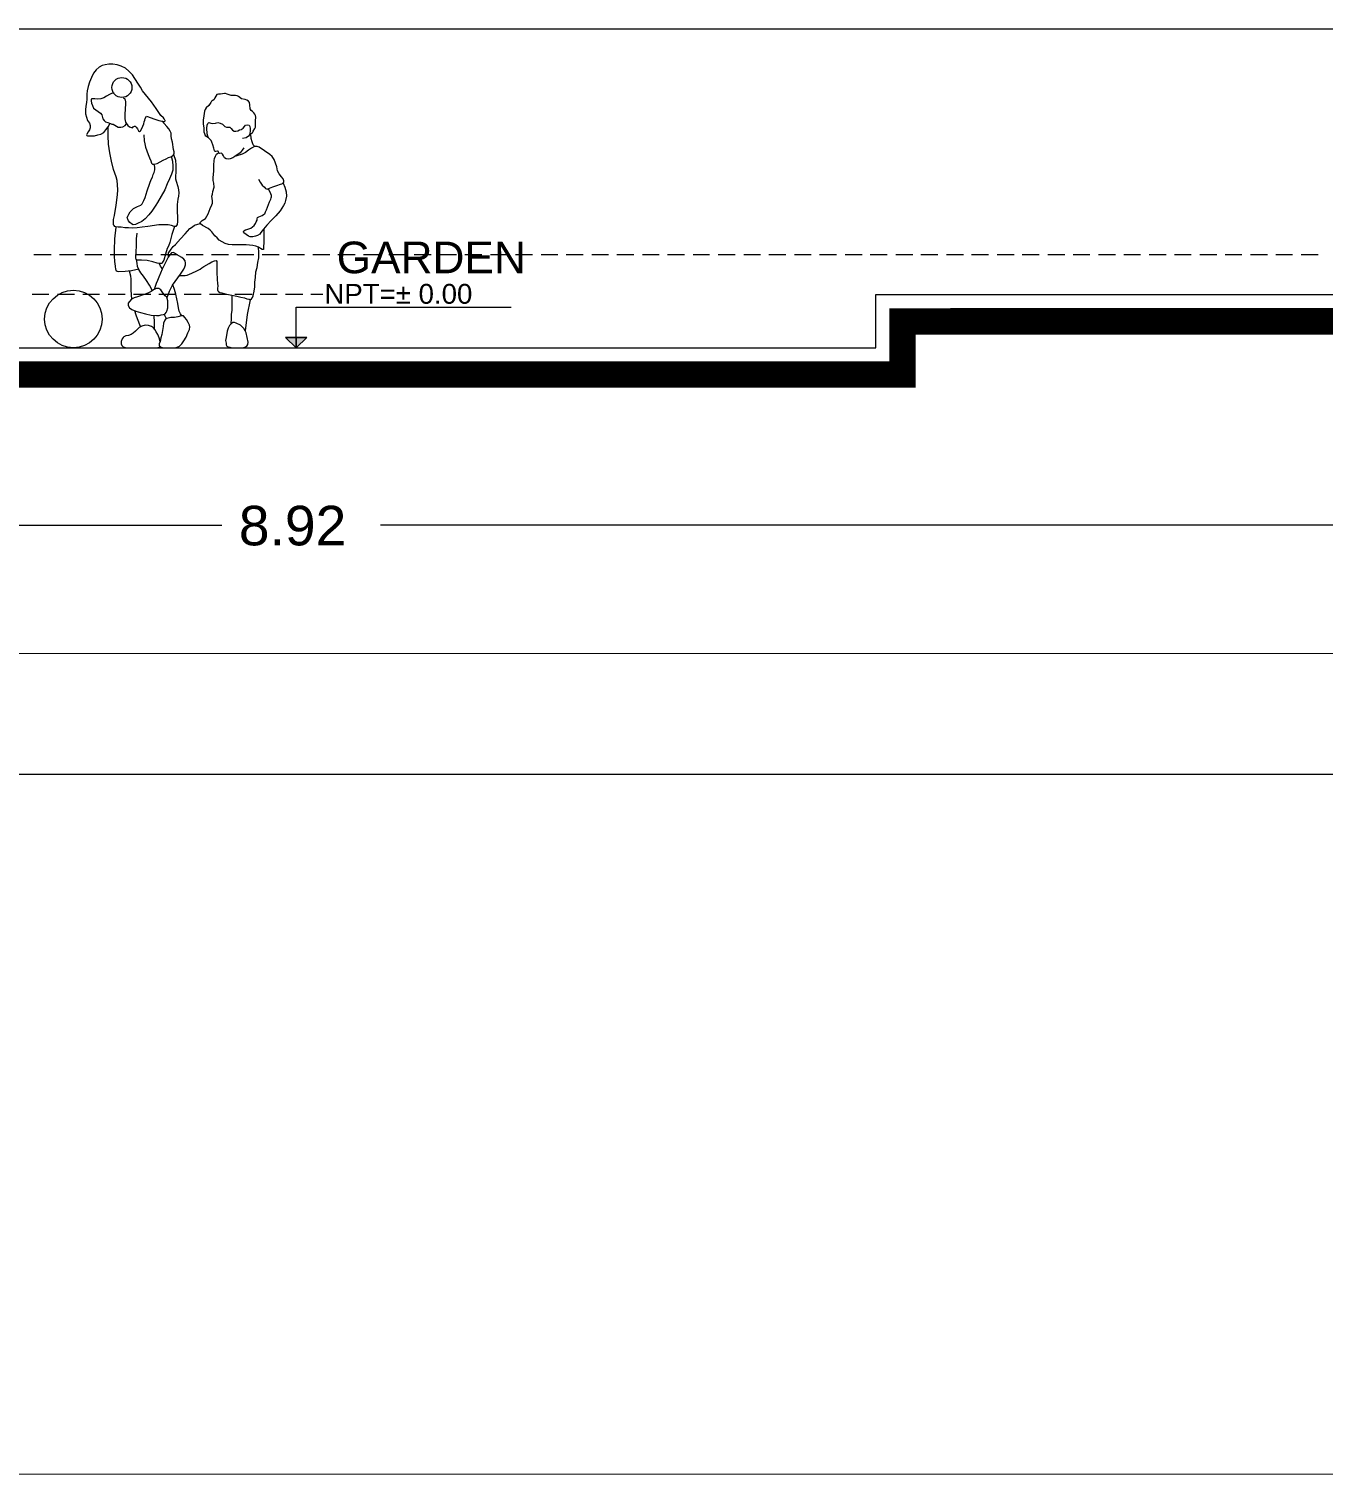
# Model space of a CAD drawing. Header units: metres. Extents: x 14 to 155, y 0 to 125.
# Drawn here: x 33.84 to 38.7, y 59.73 to 65.17 of the extents above; entities that cross this region are included whole.
import ezdxf

# ---------------------------------------------------------------- set-up
doc = ezdxf.new("R2010")
doc.units = ezdxf.units.M
doc.layers.add('PDF3_Geometry', color=9, linetype='Continuous', true_color=0x808080)
doc.layers.add('PDF3_Solid Fills', color=7, linetype='Continuous')
doc.layers.add('PDF3_Text', color=255, linetype='Continuous')
doc.styles.add('PDF Arial', font='arial.ttf')

msp = doc.modelspace()

# ---------------------------------------------------------------- linework, layer by layer
at = {"layer": 'PDF3_Geometry', "color": 0, "lineweight": 5}
for points in [[(30.6261, 65.168), (39.0216, 65.1683)], [(29.8019, 63.9693), (37.0211, 63.9696), (37.0211, 64.1696), (41.8222, 64.1698), (45.1685, 64.1699), (45.1685, 63.9699), (48.1724, 63.97), (48.1724, 64.1701), (48.6717, 64.1701), (60.8232, 63.9705), (62.0442, 63.9705)]]:
    msp.add_lwpolyline(points, dxfattribs=at)
at = {"layer": 'PDF3_Geometry', "color": 0, "lineweight": 0}
for points in [[(34.1932, 64.9088), (34.198, 64.9056), (34.1997, 64.9008), (34.2013, 64.8943), (34.2013, 64.8864), (34.198, 64.8479), (34.198, 64.8304), (34.2013, 64.8176), (34.2093, 64.8047), (34.2156, 64.7999), (34.2204, 64.7983), (34.2269, 64.7967), (34.2301, 64.7999), (34.2349, 64.8031), (34.238, 64.8031), (34.2412, 64.7983), (34.2461, 64.792), (34.2493, 64.7856), (34.2541, 64.7823), (34.2573, 64.7856), (34.262, 64.7936), (34.2701, 64.8112), (34.2717, 64.8191), (34.2733, 64.8255), (34.2749, 64.832), (34.2797, 64.84), (34.3116, 64.8287), (34.3261, 64.8239), (34.3437, 64.8207), (34.3469, 64.8207), (34.3501, 64.8223), (34.3501, 64.8239), (34.3485, 64.8255), (34.3469, 64.8304), (34.3437, 64.8336), (34.334, 64.8432), (34.3165, 64.8687), (34.2989, 64.8943), (34.2652, 64.936), (34.2573, 64.9488), (34.2477, 64.9647), (34.2269, 64.9952), (34.214, 65.0096), (34.2013, 65.0208), (34.1853, 65.0288), (34.1692, 65.0336), (34.1532, 65.0352), (34.1388, 65.0352), (34.1244, 65.0336), (34.1133, 65.0304), (34.102, 65.024), (34.0908, 65.0144), (34.0812, 65.0016), (34.0732, 64.9856), (34.0653, 64.968), (34.0604, 64.952), (34.0572, 64.936), (34.0556, 64.9232), (34.0556, 64.904), (34.054, 64.8911), (34.0524, 64.8784), (34.0508, 64.864), (34.0508, 64.8495), (34.054, 64.8368), (34.0588, 64.8239), (34.0653, 64.8144), (34.0684, 64.8047), (34.0684, 64.7967), (34.0653, 64.7888), (34.0604, 64.7807), (34.0556, 64.7727), (34.054, 64.7695), (34.0556, 64.768), (34.0588, 64.7664), (34.0621, 64.7664), (34.0732, 64.7664), (34.0845, 64.7664), (34.0972, 64.7695), (34.1085, 64.7727), (34.1196, 64.7791), (34.1276, 64.7888), (34.1357, 64.7999), (34.1436, 64.8144)], [(34.1581, 64.9264), (34.1485, 64.9248), (34.1404, 64.9216), (34.1293, 64.9152), (34.1196, 64.9088), (34.1085, 64.9056), (34.0972, 64.904), (34.0861, 64.9056), (34.0764, 64.9056), (34.0748, 64.9056), (34.0716, 64.904), (34.0716, 64.8976), (34.0732, 64.8896), (34.0764, 64.88), (34.0813, 64.8704), (34.0893, 64.864), (34.0988, 64.8576), (34.1069, 64.8512), (34.1117, 64.8447), (34.1164, 64.8304), (34.1212, 64.824), (34.1261, 64.8191), (34.1341, 64.816), (34.1404, 64.8144), (34.1452, 64.8128), (34.1501, 64.8096), (34.1549, 64.8096), (34.1613, 64.8064), (34.1676, 64.8032), (34.1741, 64.7983), (34.1837, 64.7983), (34.1916, 64.7999), (34.1997, 64.8048), (34.2045, 64.8112)], [(34.6686, 64.7728), (34.6733, 64.7744), (34.6781, 64.7776), (34.6814, 64.7841), (34.6878, 64.7937), (34.6894, 64.7984), (34.6894, 64.8048), (34.6894, 64.8224), (34.691, 64.8369), (34.6894, 64.8433), (34.6878, 64.848), (34.683, 64.8528), (34.6781, 64.8577), (34.6733, 64.8609), (34.6702, 64.8673), (34.6686, 64.8833), (34.667, 64.8913), (34.6638, 64.896), (34.6573, 64.9009), (34.6509, 64.9025), (34.6366, 64.9057), (34.6253, 64.9137), (34.6206, 64.9169), (34.6142, 64.9184), (34.5982, 64.9184), (34.5837, 64.9233), (34.5773, 64.9249), (34.5726, 64.9249), (34.5581, 64.9233), (34.5501, 64.9233), (34.5438, 64.9216), (34.5405, 64.9153), (34.5373, 64.9089), (34.5341, 64.9025), (34.5293, 64.8993), (34.5246, 64.896), (34.5214, 64.8913), (34.5149, 64.8801), (34.5037, 64.872), (34.5006, 64.8657), (34.4974, 64.8593), (34.4957, 64.8417), (34.4925, 64.8256), (34.4925, 64.8177), (34.4925, 64.8097), (34.4957, 64.7968), (34.4957, 64.7808), (34.4974, 64.7744), (34.5006, 64.7681), (34.5069, 64.7633), (34.5133, 64.76)], [(34.3821, 64.696), (34.3885, 64.6751), (34.3901, 64.6543), (34.3901, 64.6319), (34.3885, 64.6127), (34.3885, 64.6047), (34.3917, 64.5952), (34.3982, 64.576), (34.3998, 64.5631), (34.4014, 64.552), (34.3998, 64.5391), (34.3982, 64.528), (34.395, 64.5087), (34.395, 64.4975), (34.395, 64.4847), (34.3966, 64.4575), (34.3966, 64.4447), (34.395, 64.4335), (34.3933, 64.4287), (34.3901, 64.4255), (34.3885, 64.4255), (34.3838, 64.4255), (34.3742, 64.4287), (34.3613, 64.4319), (34.3437, 64.4319), (34.3262, 64.4319), (34.2846, 64.4255), (34.2637, 64.4223), (34.2445, 64.4207), (34.2269, 64.4191), (34.2126, 64.4207), (34.1981, 64.4207), (34.1853, 64.4223), (34.1741, 64.4223), (34.1646, 64.4239), (34.1613, 64.4255), (34.1581, 64.4287), (34.1565, 64.4319), (34.1565, 64.4383), (34.1565, 64.4511), (34.1597, 64.4671), (34.1661, 64.5055), (34.1709, 64.5439), (34.1725, 64.5631), (34.1709, 64.5823), (34.1693, 64.5984), (34.1661, 64.6127), (34.1565, 64.64), (34.1485, 64.6704), (34.1421, 64.7023), (34.1373, 64.7344), (34.1357, 64.7664), (34.1357, 64.7983)], [(34.2701, 64.7696), (34.2717, 64.7471), (34.2733, 64.736), (34.2765, 64.7231), (34.2861, 64.696), (34.2909, 64.6831), (34.2957, 64.672), (34.2989, 64.6639), (34.3021, 64.6591), (34.3054, 64.6591), (34.3086, 64.6591), (34.3197, 64.6623), (34.3421, 64.6751), (34.3534, 64.6799), (34.3629, 64.6847), (34.3709, 64.6879), (34.3774, 64.6912), (34.3821, 64.6944), (34.3837, 64.6991), (34.3837, 64.7055), (34.3821, 64.7152), (34.3774, 64.7424), (34.3742, 64.7551), (34.3725, 64.7664), (34.3725, 64.7759), (34.3693, 64.784), (34.3645, 64.792), (34.3566, 64.8015), (34.3373, 64.8223)], [(34.6462, 64.7216), (34.6398, 64.712), (34.6317, 64.7023), (34.6126, 64.688), (34.6045, 64.6831), (34.595, 64.6799), (34.5869, 64.6783), (34.5789, 64.6799), (34.5726, 64.6831), (34.5694, 64.6912), (34.5662, 64.6976), (34.5629, 64.6992), (34.5613, 64.7007), (34.5549, 64.6992), (34.5533, 64.7007), (34.5518, 64.7023), (34.5502, 64.7071), (34.5486, 64.7087), (34.547, 64.7087), (34.5405, 64.7071), (34.5373, 64.7071), (34.5357, 64.7104), (34.5341, 64.7152), (34.5325, 64.72), (34.5293, 64.7328), (34.5262, 64.7424), (34.523, 64.7487), (34.5133, 64.7584), (34.5101, 64.7648), (34.5085, 64.7743), (34.5069, 64.7952), (34.5085, 64.8064), (34.5101, 64.8128), (34.5117, 64.8144), (34.5149, 64.816), (34.5214, 64.8144), (34.5293, 64.8128), (34.5389, 64.8144), (34.5486, 64.816), (34.5565, 64.8144), (34.5662, 64.8096), (34.5742, 64.8015), (34.5805, 64.7983), (34.5869, 64.7983), (34.5934, 64.7983), (34.5982, 64.7936), (34.6029, 64.7872), (34.6093, 64.784), (34.6158, 64.784), (34.6238, 64.7856), (34.6301, 64.7888), (34.6366, 64.7904), (34.6398, 64.792), (34.643, 64.7952), (34.6478, 64.8015), (34.6525, 64.8064), (34.6606, 64.808), (34.6654, 64.8064), (34.6686, 64.8015), (34.6702, 64.7936), (34.6702, 64.784), (34.6686, 64.7759), (34.667, 64.7696), (34.6638, 64.7648), (34.6541, 64.7584), (34.6414, 64.7568)], [(34.6878, 64.7263), (34.6814, 64.7327), (34.6766, 64.744), (34.6733, 64.7567), (34.6718, 64.7728)], [(34.7006, 64.6032), (34.707, 64.592), (34.7151, 64.5807), (34.723, 64.5728), (34.7278, 64.5679), (34.7342, 64.5663), (34.7423, 64.5696), (34.755, 64.5744), (34.7695, 64.5792), (34.7839, 64.5839), (34.7887, 64.5855), (34.7935, 64.5887), (34.7966, 64.592), (34.7966, 64.5968), (34.7935, 64.6048), (34.7871, 64.6127), (34.779, 64.624), (34.7726, 64.6351), (34.7695, 64.6496), (34.7647, 64.664), (34.7599, 64.6768), (34.7518, 64.688), (34.7439, 64.696), (34.723, 64.7104), (34.7038, 64.7232), (34.6959, 64.7263), (34.6911, 64.7263), (34.6862, 64.7263), (34.675, 64.72), (34.6638, 64.712), (34.6526, 64.7039), (34.6398, 64.6976), (34.6158, 64.6896)], [(34.3725, 64.6896), (34.3773, 64.6704), (34.3789, 64.6527), (34.3789, 64.6368), (34.3741, 64.6224), (34.3661, 64.6047), (34.3581, 64.5855), (34.3485, 64.5631), (34.3357, 64.5391), (34.3213, 64.5151), (34.3148, 64.5055), (34.3101, 64.4976), (34.3005, 64.4831), (34.2892, 64.4687), (34.2749, 64.4544), (34.2621, 64.4447), (34.246, 64.4367), (34.2381, 64.4335), (34.2301, 64.4319), (34.2237, 64.4351), (34.2172, 64.4399), (34.2125, 64.4463), (34.2093, 64.4528), (34.2077, 64.4575), (34.2093, 64.4639), (34.2141, 64.4719), (34.2188, 64.4799), (34.2317, 64.4927), (34.246, 64.5008), (34.2589, 64.5055), (34.2637, 64.5103), (34.2668, 64.5151), (34.2701, 64.5232), (34.2749, 64.5343), (34.2829, 64.5599), (34.2925, 64.5888), (34.2973, 64.6015), (34.3021, 64.6112), (34.3053, 64.6208), (34.3085, 64.6287), (34.3116, 64.6384), (34.3116, 64.648), (34.3085, 64.6592)], [(34.7214, 64.4159), (34.7214, 64.3887), (34.7214, 64.3631), (34.7198, 64.3519), (34.7198, 64.3439), (34.7198, 64.3391), (34.7182, 64.3391), (34.715, 64.3391), (34.7085, 64.3423), (34.7006, 64.3471), (34.691, 64.3519), (34.6797, 64.3535), (34.6541, 64.3567), (34.627, 64.3567), (34.6014, 64.3567), (34.5885, 64.3583), (34.5758, 64.3615), (34.5645, 64.3679), (34.5534, 64.3743), (34.5453, 64.3824), (34.5373, 64.3903), (34.5262, 64.4047), (34.5197, 64.4111), (34.5117, 64.4175), (34.4909, 64.4288), (34.4829, 64.4351), (34.4814, 64.4367), (34.4814, 64.4399), (34.4845, 64.4431), (34.4893, 64.4479), (34.5021, 64.456), (34.5069, 64.4639), (34.5117, 64.4736), (34.5197, 64.4927), (34.5262, 64.5071), (34.5278, 64.5135), (34.5278, 64.5216), (34.5262, 64.5391), (34.5278, 64.5472), (34.5293, 64.5567), (34.5341, 64.5728), (34.5325, 64.5888), (34.5309, 64.5984), (34.5309, 64.6095), (34.5325, 64.6335), (34.5325, 64.6559), (34.5341, 64.6736), (34.5357, 64.6816), (34.5389, 64.6896), (34.5437, 64.6976), (34.5518, 64.704)], [(34.7935, 64.5887), (34.7998, 64.5727), (34.8047, 64.5552), (34.8063, 64.5391), (34.803, 64.5231), (34.7998, 64.5135), (34.7951, 64.5039), (34.7823, 64.4847), (34.7663, 64.4655), (34.7486, 64.4479), (34.7326, 64.4303), (34.7262, 64.4223), (34.7199, 64.4158), (34.7102, 64.4031), (34.7054, 64.3967), (34.6975, 64.3918), (34.6894, 64.3886), (34.6798, 64.3871), (34.6703, 64.3871), (34.6638, 64.3886), (34.6542, 64.3951), (34.6463, 64.4015), (34.6447, 64.4047), (34.6463, 64.4095), (34.6526, 64.4126), (34.6574, 64.4142), (34.6719, 64.4191), (34.6782, 64.4239), (34.6846, 64.4287), (34.6894, 64.4366), (34.6927, 64.4431), (34.6959, 64.4495), (34.6959, 64.4543), (34.6975, 64.4591), (34.7022, 64.4622), (34.7151, 64.4671), (34.7199, 64.4703), (34.7246, 64.4735), (34.7278, 64.4799), (34.731, 64.4879), (34.7391, 64.5087), (34.7423, 64.5183), (34.747, 64.5279), (34.7486, 64.5327), (34.7502, 64.5375), (34.7502, 64.5423), (34.747, 64.5487), (34.7423, 64.5599), (34.7375, 64.5679)], [(34.2509, 64.2655), (34.2237, 64.2592), (34.2109, 64.2576), (34.1997, 64.256), (34.1757, 64.2543), (34.1709, 64.256), (34.1677, 64.2576), (34.1661, 64.2607), (34.1645, 64.2639), (34.1629, 64.2767), (34.1613, 64.2943), (34.1597, 64.3135), (34.1597, 64.3359), (34.1613, 64.3792), (34.1661, 64.4224)], [(34.3853, 64.4255), (34.3758, 64.3951), (34.3677, 64.3646), (34.3629, 64.3519), (34.3582, 64.3422), (34.3518, 64.3214), (34.3453, 64.299), (34.3405, 64.291), (34.3389, 64.2878), (34.3358, 64.2863), (34.3277, 64.2863), (34.3197, 64.2878), (34.3037, 64.2926), (34.283, 64.2974), (34.2606, 64.299), (34.2525, 64.299), (34.2445, 64.299), (34.2413, 64.3007), (34.2398, 64.3071), (34.2398, 64.315), (34.2413, 64.3279), (34.2429, 64.3551), (34.2429, 64.3678), (34.2429, 64.3791), (34.2445, 64.3999)], [(34.3629, 64.3103), (34.3629, 64.3182), (34.3629, 64.3263), (34.3677, 64.3327), (34.3725, 64.3406), (34.3806, 64.3503), (34.3885, 64.3583), (34.4078, 64.3791), (34.4254, 64.3983), (34.4429, 64.4175), (34.4526, 64.4239), (34.4605, 64.4303), (34.4814, 64.4367)], [(34.4046, 64.2414), (34.419, 64.2414), (34.4254, 64.2414), (34.4334, 64.243), (34.451, 64.2494), (34.4686, 64.2591), (34.4814, 64.2654), (34.4878, 64.2702), (34.4958, 64.275), (34.515, 64.2863), (34.5262, 64.2926), (34.5358, 64.2958), (34.5422, 64.2974), (34.5438, 64.2942), (34.5438, 64.2894), (34.5438, 64.2799), (34.5438, 64.2686), (34.5438, 64.2543), (34.5454, 64.2254), (34.547, 64.2127), (34.5486, 64.2014), (34.547, 64.1934), (34.547, 64.1871), (34.5486, 64.1838), (34.5502, 64.1806), (34.5551, 64.1774), (34.563, 64.1758), (34.5758, 64.1726), (34.5886, 64.1694), (34.619, 64.1631), (34.635, 64.1598), (34.6479, 64.1566), (34.6574, 64.1534), (34.6654, 64.1518), (34.6703, 64.1502), (34.6751, 64.1534), (34.6782, 64.1582), (34.6814, 64.1647), (34.6846, 64.1822), (34.6878, 64.1982), (34.6878, 64.2159), (34.6894, 64.2335), (34.691, 64.2543), (34.6959, 64.2718), (34.6991, 64.2895), (34.7022, 64.3071), (34.7022, 64.3279), (34.7006, 64.3471)], [(33.9212, 64.3183), (33.8571, 64.3183)], [(34.0157, 64.3183), (33.9532, 64.3183)], [(34.1117, 64.3183), (34.0477, 64.3183)], [(34.2061, 64.3183), (34.1437, 64.3183)], [(34.3021, 64.3183), (34.2381, 64.3183)], [(34.3021, 64.1839), (34.2909, 64.2047), (34.2797, 64.2223), (34.2685, 64.2382), (34.2589, 64.2511), (34.2509, 64.2638), (34.2461, 64.2751), (34.2444, 64.2879), (34.2428, 64.3007)], [(34.3581, 64.1583), (34.366, 64.1823), (34.3773, 64.2047), (34.4077, 64.2463), (34.4205, 64.2655), (34.4237, 64.2735), (34.4269, 64.2815), (34.4269, 64.2879), (34.4253, 64.2959), (34.4205, 64.3023), (34.4124, 64.3088), (34.3933, 64.3199), (34.3853, 64.3247), (34.3805, 64.3279), (34.3741, 64.3263), (34.3692, 64.3199), (34.3613, 64.3103), (34.3549, 64.2975), (34.3389, 64.2655), (34.3261, 64.2351), (34.3212, 64.2223), (34.3164, 64.2111), (34.3085, 64.1887)], [(34.3389, 64.267), (34.3358, 64.2718), (34.3326, 64.2766), (34.3294, 64.2847)], [(34.3965, 64.3183), (34.3341, 64.3183)], [(34.4925, 64.3183), (34.4285, 64.3183)], [(34.5886, 64.3183), (34.5246, 64.3183)], [(34.683, 64.3183), (34.619, 64.3183)], [(34.779, 64.3183), (34.715, 64.3183)], [(34.8734, 64.3183), (34.8094, 64.3183)], [(34.9694, 64.3183), (34.9054, 64.3183)], [(35.0639, 64.3183), (34.9998, 64.3183)], [(35.1599, 64.3183), (35.0958, 64.3183)], [(35.2544, 64.3184), (35.1903, 64.3183)], [(35.3504, 64.3184), (35.2863, 64.3184)], [(35.4448, 64.3184), (35.3823, 64.3184)], [(35.5408, 64.3184), (35.4767, 64.3184)], [(35.6352, 64.3184), (35.5727, 64.3184)], [(35.7312, 64.3184), (35.6672, 64.3184)], [(35.8257, 64.3184), (35.7633, 64.3184)], [(35.9217, 64.3184), (35.8577, 64.3184)], [(36.0161, 64.3184), (35.9537, 64.3184)], [(36.1121, 64.3184), (36.0481, 64.3184)], [(36.2065, 64.3184), (36.1441, 64.3184)], [(36.3025, 64.3184), (36.2385, 64.3184)], [(36.3969, 64.3184), (36.3345, 64.3184)], [(36.4929, 64.3184), (36.4289, 64.3184)], [(36.5874, 64.3184), (36.525, 64.3184)], [(36.6835, 64.3184), (36.6194, 64.3184)], [(36.7779, 64.3184), (36.7154, 64.3184)], [(36.8739, 64.3184), (36.8098, 64.3184)], [(36.9699, 64.3184), (36.9058, 64.3184)], [(37.0643, 64.3184), (37.0002, 64.3184)], [(37.1604, 64.3184), (37.0963, 64.3184)], [(37.2548, 64.3184), (37.1908, 64.3184)], [(37.3508, 64.3184), (37.2868, 64.3184)], [(37.4452, 64.3184), (37.3812, 64.3184)], [(37.5412, 64.3184), (37.4772, 64.3184)], [(37.6356, 64.3184), (37.5716, 64.3184)], [(37.7316, 64.3184), (37.6676, 64.3184)], [(37.8261, 64.3185), (37.7637, 64.3184)], [(37.9221, 64.3185), (37.8581, 64.3185)], [(38.0165, 64.3185), (37.9541, 64.3185)], [(38.1125, 64.3185), (38.0485, 64.3185)], [(38.207, 64.3185), (38.1445, 64.3185)], [(38.303, 64.3185), (38.2389, 64.3185)], [(38.3974, 64.3185), (38.3349, 64.3185)], [(38.4935, 64.3185), (38.4294, 64.3185)], [(38.5879, 64.3185), (38.5254, 64.3185)], [(38.6839, 64.3185), (38.6198, 64.3185)], [(34.2253, 64.1519), (34.2221, 64.1855), (34.2221, 64.2159), (34.2221, 64.2287), (34.2205, 64.2383), (34.2158, 64.2576)], [(34.4126, 64.0895), (34.4078, 64.0974), (34.403, 64.1071), (34.3997, 64.1198), (34.3981, 64.1359), (34.3901, 64.1711), (34.3854, 64.1887), (34.379, 64.2063)], [(33.9132, 64.1694), (33.8508, 64.1694)], [(34.0092, 64.1694), (33.9452, 64.1694)], [(34.1036, 64.1694), (34.0412, 64.1694)], [(34.1997, 64.1694), (34.1357, 64.1694)], [(34.2957, 64.1694), (34.2317, 64.1694)], [(34.3901, 64.1694), (34.3261, 64.1694)], [(34.4861, 64.1694), (34.4221, 64.1694)], [(34.5806, 64.1694), (34.5165, 64.1694)], [(34.5982, 64.059), (34.5998, 64.0798), (34.5998, 64.0943), (34.6014, 64.1102), (34.6014, 64.1262), (34.6014, 64.1407), (34.6014, 64.1663)], [(34.6766, 64.1694), (34.6125, 64.1694)], [(34.6702, 64.1502), (34.659, 64.0943), (34.651, 64.0334)], [(34.771, 64.1695), (34.7069, 64.1694)], [(34.8671, 64.1695), (34.803, 64.1695)], [(34.8431, 64.0078), (34.8431, 63.9694), (34.8431, 64.1215), (35.6512, 64.1215)], [(34.9423, 64.1695), (34.8974, 64.1695)], [(34.2573, 64.0494), (34.246, 64.0782), (34.2413, 64.0926), (34.2365, 64.1087)], [(34.3101, 64.0415), (34.3101, 64.0639), (34.3085, 64.0911)], [(34.3549, 64.0782), (34.3469, 64.0958)], [(34.3309, 63.9935), (34.3277, 64.0063), (34.3229, 64.0191), (34.3165, 64.0287), (34.3117, 64.0383), (34.3069, 64.0446), (34.2989, 64.0494), (34.2877, 64.0527), (34.2749, 64.0543), (34.2621, 64.0511), (34.2525, 64.0462), (34.2381, 64.0319), (34.2301, 64.0238), (34.222, 64.019), (34.2125, 64.0159), (34.2028, 64.0143), (34.1949, 64.0111), (34.1917, 64.0079), (34.1885, 64.003), (34.1853, 63.9935), (34.1853, 63.9839), (34.1869, 63.9774), (34.1917, 63.9726), (34.1996, 63.971), (34.2125, 63.9695), (34.2285, 63.9695), (34.2492, 63.9695), (34.2909, 63.9695), (34.3085, 63.9695), (34.3197, 63.9695), (34.3277, 63.9711), (34.3325, 63.9742)], [(30.4021, 63.3019), (34.563, 63.302)], [(40.0586, 63.3022), (39.3225, 63.3022), (35.16, 63.3021)], [(30.4021, 62.8202), (43.7234, 62.8207)], [(30.3269, 62.3657), (43.7234, 62.3662)], [(28.1649, 59.7346), (41.0414, 59.7351)]]:
    msp.add_lwpolyline(points, dxfattribs=at)
for points in [[(34.3501, 64.0974), (34.3533, 64.1022), (34.3565, 64.107), (34.3597, 64.1198), (34.3597, 64.1343), (34.3597, 64.1454), (34.3581, 64.1551), (34.3565, 64.1599), (34.3501, 64.1647), (34.3453, 64.171), (34.3389, 64.1791), (34.3341, 64.1871), (34.3261, 64.1918), (34.3165, 64.1918), (34.3069, 64.1871), (34.2973, 64.1807), (34.2845, 64.1742), (34.2717, 64.1694), (34.246, 64.1615), (34.2333, 64.1567), (34.2236, 64.1518), (34.2157, 64.1438), (34.2109, 64.1375), (34.2109, 64.1278), (34.2157, 64.1198), (34.2253, 64.1135), (34.2397, 64.107), (34.2573, 64.1022), (34.2765, 64.0974), (34.2973, 64.0926), (34.3181, 64.0911), (34.3277, 64.0911), (34.3357, 64.0927), (34.3437, 64.0942)], [(34.3949, 63.9711), (34.4045, 63.9758), (34.4126, 63.9839), (34.4205, 63.9951), (34.4285, 64.0095), (34.435, 64.0254), (34.4413, 64.0383), (34.4429, 64.0478), (34.4413, 64.0543), (34.4366, 64.0639), (34.4302, 64.0751), (34.4237, 64.0831), (34.4189, 64.0895), (34.4157, 64.0895), (34.411, 64.0895), (34.3981, 64.0863), (34.3854, 64.0831), (34.3709, 64.0831), (34.3565, 64.0799), (34.3517, 64.0767), (34.3485, 64.0734), (34.3437, 64.0623), (34.3421, 64.0494), (34.3373, 64.0191), (34.3341, 64.0063), (34.3309, 63.9935), (34.3277, 63.9839), (34.3277, 63.979), (34.3293, 63.9758), (34.3357, 63.9711), (34.3453, 63.9695), (34.3565, 63.9695), (34.3709, 63.9695), (34.3837, 63.9695)], [(34.6573, 63.9758), (34.6605, 63.9822), (34.6621, 63.9903), (34.6589, 64.0078), (34.6542, 64.0254), (34.651, 64.0335), (34.6462, 64.0415), (34.6333, 64.0542), (34.6173, 64.0623), (34.6109, 64.0639), (34.6046, 64.0639), (34.5981, 64.0591), (34.5917, 64.0526), (34.5869, 64.0431), (34.5837, 64.0318), (34.579, 64.0078), (34.5774, 63.9967), (34.579, 63.987), (34.579, 63.9806), (34.5822, 63.9758), (34.5869, 63.9727), (34.5933, 63.9711), (34.6014, 63.9695), (34.6125, 63.9695), (34.6381, 63.9695), (34.6494, 63.9711)], [(34.8431, 63.9695), (34.8831, 64.0079), (34.803, 64.0079)], [(34.803, 64.0078), (34.883, 64.0078), (34.8431, 63.9694)]]:
    msp.add_lwpolyline(points, close=True, dxfattribs=at)
at = {"layer": 'PDF3_Geometry', "color": 0, "lineweight": 0, "const_width": 0.0992}
msp.add_lwpolyline([(29.8019, 63.8684), (37.122, 63.8687), (37.1219, 64.0687), (41.8222, 64.0689), (45.0685, 64.069), (45.0685, 63.869), (48.2724, 63.8691), (48.2724, 64.0691), (48.6709, 64.0692), (60.8216, 63.8696), (62.0442, 63.8696)], dxfattribs=at)
at = {"layer": 'PDF3_Geometry', "color": 0, "lineweight": 0}
for centre, radius in [((34.1876, 64.9481), 0.0376), ((34.0052, 64.0775), 0.108)]:
    msp.add_circle(centre, radius, dxfattribs=at)
at = {"layer": 'PDF3_Solid Fills', "color": 0, "transparency": 33554559}
msp.add_solid([(34.803, 64.0078), (34.8431, 63.9694), (34.883, 64.0078)], dxfattribs=at)

# ---------------------------------------------------------------- texts
at = {"layer": 'PDF3_Text', "color": 0, "attachment_point": 7, "rotation": 0.0022, "style": 'PDF Arial'}
for s, insert, char_height in [('GARDEN', (34.995, 64.2479), 0.11895), ('NPT=± 0.00', (34.9486, 64.1339), 0.07435), ('8.92', (34.627, 63.2244), 0.14868)]:
    msp.add_mtext(s, dxfattribs=dict(at, insert=insert, char_height=char_height))

doc.saveas('drawing.dxf')
